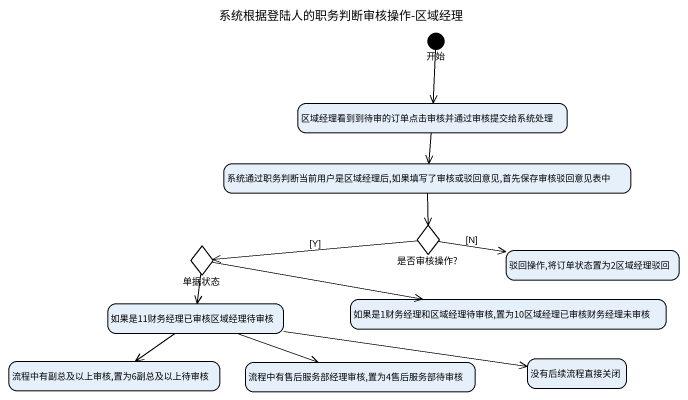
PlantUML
@startuml
title 系统根据登陆人的职务判断审核操作-区域经理
hide empty description
state 开始 <<start>>
state 区域经理看到到待审的订单点击审核并通过审核提交给系统处理
state "系统通过职务判断当前用户是区域经理后,如果填写了审核或驳回意见,首先保存审核驳回意见表中" as 系统通过职务判断当前用户是区域经理后
state 单据状态 <<choice>>
state "是否审核操作?" as 是否审核操作 <<choice>>
state "驳回操作,将订单状态置为2区域经理驳回" as 驳回操作_将订单状态置为2区域经理驳回
state 如果是11财务经理已审核区域经理待审核
state "如果是1财务经理和区域经理待审核,置为10区域经理已审核财务经理未审核" as 如果是1财务经理和区域经理待审核
state "流程中有副总及以上审核,置为6副总及以上待审核" as 流程中有副总及以上审核_置为6副总及以上待审核
state "流程中有售后服务部经理审核,置为4售后服务部待审核" as 流程中有售后服务部经理审核_置为4售后服务部待审核
state 没有后续流程直接关闭
开始 --> 区域经理看到到待审的订单点击审核并通过审核提交给系统处理
区域经理看到到待审的订单点击审核并通过审核提交给系统处理 --> 系统通过职务判断当前用户是区域经理后
系统通过职务判断当前用户是区域经理后 --> 是否审核操作
单据状态 --> 如果是11财务经理已审核区域经理待审核
单据状态 -right-> 如果是1财务经理和区域经理待审核
是否审核操作 -left-> 单据状态 : [Y]
是否审核操作 -right-> 驳回操作_将订单状态置为2区域经理驳回 : [N]
如果是11财务经理已审核区域经理待审核 --> 流程中有副总及以上审核_置为6副总及以上待审核
如果是11财务经理已审核区域经理待审核 -right-> 流程中有售后服务部经理审核_置为4售后服务部待审核
如果是11财务经理已审核区域经理待审核 -right-> 没有后续流程直接关闭
@enduml
